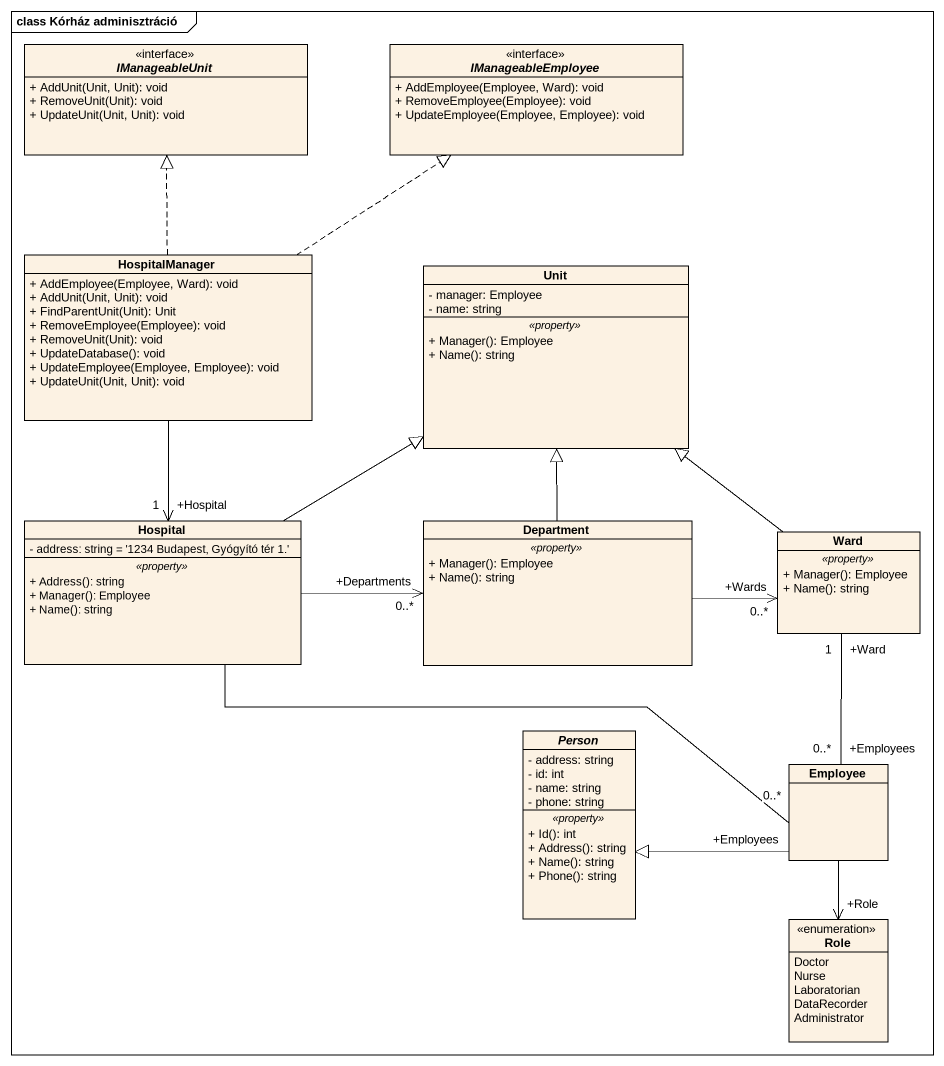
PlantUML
@startuml
mainframe class Kórház adminisztráció
hide circle
hide empty members
skinparam classAttributeIconSize 0
interface IManageableUnit <<interface>> {
  + AddUnit(Unit, Unit): void
  + RemoveUnit(Unit): void
  + UpdateUnit(Unit, Unit): void
}
interface IManageableEmployee <<interface>> {
  + AddEmployee(Employee, Ward): void
  + RemoveEmployee(Employee): void
  + UpdateEmployee(Employee, Employee): void
}
class HospitalManager {
  + AddEmployee(Employee, Ward): void
  + AddUnit(Unit, Unit): void
  + FindParentUnit(Unit): Unit
  + RemoveEmployee(Employee): void
  + RemoveUnit(Unit): void
  + UpdateDatabase(): void
  + UpdateEmployee(Employee, Employee): void
  + UpdateUnit(Unit, Unit): void
}
class Unit {
  - manager: Employee
  - name: string
  .. <<property>> ..
  + Manager(): Employee
  + Name(): string
}
class Hospital {
  - address: string = '1234 Budapest, Gyógyító tér 1.'
  .. <<property>> ..
  + Address(): string
  + Manager(): Employee
  + Name(): string
}
class Department {
  .. <<property>> ..
  + Manager(): Employee
  + Name(): string
}
class Ward {
  .. <<property>> ..
  + Manager(): Employee
  + Name(): string
}
abstract class "Person" as Person_ {
  - address: string
  - id: int
  - name: string
  - phone: string
  .. <<property>> ..
  + Id(): int
  + Address(): string
  + Name(): string
  + Phone(): string
}
class Employee
enum Role {
  Doctor
  Nurse
  Laboratorian
  DataRecorder
  Administrator
}
HospitalManager .up.|> IManageableUnit
HospitalManager .up.|> IManageableEmployee
HospitalManager --> "+Hospital\n1" Hospital
Hospital -right-|> Unit
Hospital -right-> "+Departments\n0..*" Department
Hospital -right- "+Employees\n0..*" Employee
Department -up-|> Unit
Department -right-> "+Wards\n0..*" Ward
Ward -up-|> Unit
Ward "+Ward\n1" -- "+Employees\n0..*" Employee
Employee -left-|> Person_
Employee --> "+Role" Role
@enduml
